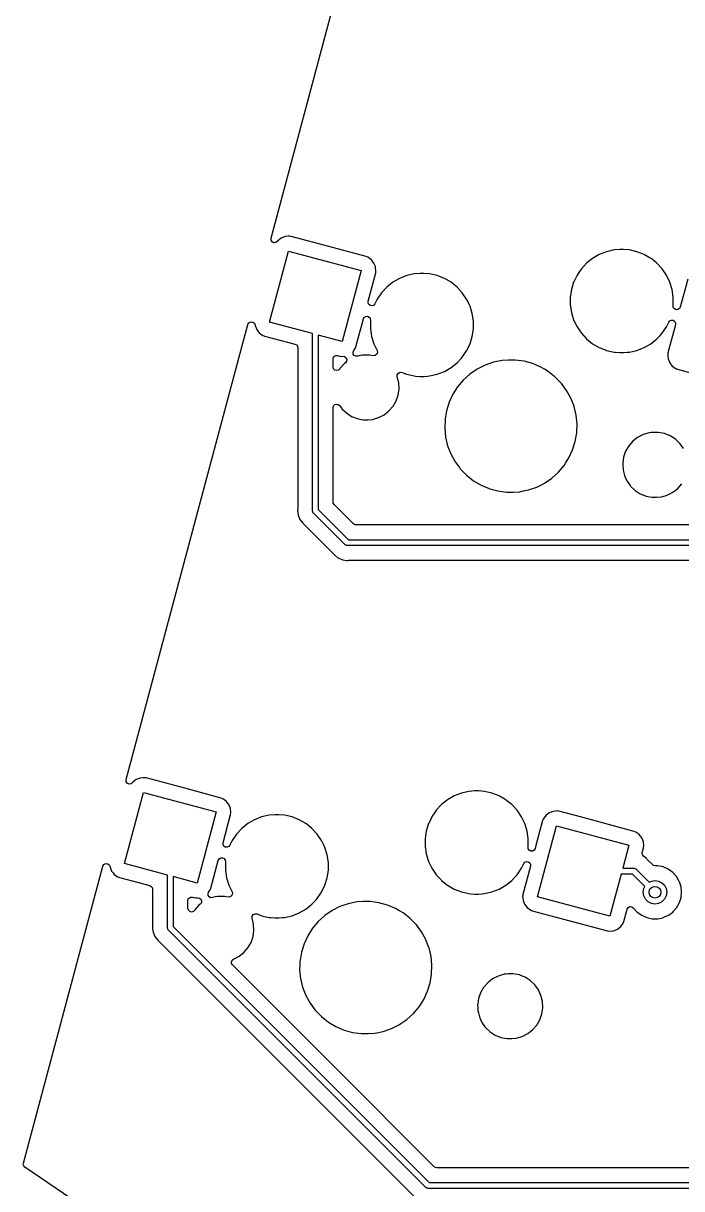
# Model space of a CAD drawing. Extents: x 41 to 271, y -133 to -23.
# Drawn here: x 40.55 to 62.93, y -86.73 to -47.12 of the extents above; entities that cross this region are included whole.
import ezdxf

# ---------------------------------------------------------------- set-up
doc = ezdxf.new("R2010")
doc.units = 0
doc.layers.add('BLACK', color=7, linetype='CONTINUOUS')

msp = doc.modelspace()

# ---------------------------------------------------------------- linework, layer by layer
at = {"layer": 'BLACK', "linetype": 'CONTINUOUS'}
for p, q in [((48.9707, -54.4235), (53.1149, -38.9487)), ((48.9718, -54.4917), (48.9707, -54.4235)), ((49.0088, -54.5489), (48.9718, -54.4917)), ((49.0705, -54.578), (49.0088, -54.5489)), ((49.1382, -54.57), (49.0705, -54.578)), ((49.1915, -54.5275), (49.1382, -54.57)), ((49.2025, -54.5121), (49.1915, -54.5275)), ((49.3156, -54.4231), (49.2025, -54.5121)), ((49.4492, -54.3696), (49.3156, -54.4231)), ((49.5567, -54.3594), (49.4492, -54.3696)), ((49.5925, -54.356), (49.5567, -54.3594)), ((49.6517, -54.3652), (49.5925, -54.356)), ((49.5925, -54.356), (49.5925, -54.356)), ((50.7595, -54.662), (49.6517, -54.3652)), ((49.6517, -54.3652), (49.6517, -54.3652)), ((49.6517, -54.3652), (49.6517, -54.3652)), ((48.9214, -57.2758), (49.5684, -54.861)), ((49.5684, -54.861), (52.0315, -55.521)), ((52.2073, -55.05), (50.7595, -54.662)), ((52.2632, -55.0716), (52.2073, -55.05)), ((60.1281, -54.9775), (59.9009, -55.1087)), ((60.3723, -54.8816), (60.1281, -54.9775)), ((60.6281, -54.8232), (60.3723, -54.8816)), ((60.8242, -54.8085), (60.6281, -54.8232)), ((60.9552, -54.8085), (60.8242, -54.8085)), ((60.8242, -54.8085), (60.8242, -54.8085)), ((61.1513, -54.8232), (60.9552, -54.8085)), ((60.9552, -54.8085), (60.9552, -54.8085)), ((61.4071, -54.8816), (61.1513, -54.8232)), ((61.6514, -54.9775), (61.4071, -54.8816)), ((61.668, -54.9871), (61.6514, -54.9775)), ((61.6514, -54.9775), (61.6514, -54.9775)), ((61.6514, -54.9775), (61.6514, -54.9775)), ((61.8786, -55.1087), (61.668, -54.9871)), ((52.38, -55.1547), (52.2632, -55.0716)), ((52.2632, -55.0716), (52.2632, -55.0716)), ((52.2632, -55.0716), (52.2632, -55.0716)), ((52.3805, -55.1551), (52.38, -55.1547)), ((52.4694, -55.2682), (52.3805, -55.1551)), ((52.5158, -55.3841), (52.4694, -55.2682)), ((52.5229, -55.4018), (52.5158, -55.3841)), ((52.5366, -55.5451), (52.5229, -55.4018)), ((59.6957, -55.2722), (59.5173, -55.4646)), ((59.9009, -55.1087), (59.6957, -55.2722)), ((61.9185, -55.1405), (61.8786, -55.1087)), ((62.0837, -55.2722), (61.9185, -55.1405)), ((62.2621, -55.4646), (62.0837, -55.2722)), ((62.0837, -55.2722), (62.0837, -55.2722)), ((62.0837, -55.2722), (62.0837, -55.2722)), ((52.0315, -55.521), (51.3845, -57.9358)), ((52.2698, -56.5657), (52.5274, -55.6043)), ((52.5274, -55.6043), (52.5366, -55.5451)), ((53.337, -55.7874), (53.1098, -55.9186)), ((53.5813, -55.6916), (53.337, -55.7874)), ((53.8371, -55.6332), (53.5813, -55.6916)), ((54.0332, -55.6185), (53.8371, -55.6332)), ((54.1642, -55.6185), (54.0332, -55.6185)), ((54.0332, -55.6185), (54.0332, -55.6185)), ((54.3603, -55.6332), (54.1642, -55.6185)), ((54.1642, -55.6185), (54.1642, -55.6185)), ((54.6161, -55.6916), (54.3603, -55.6332)), ((54.8603, -55.7874), (54.6161, -55.6916)), ((54.9065, -55.8141), (54.8603, -55.7874)), ((54.8603, -55.7874), (54.8603, -55.7874)), ((54.8603, -55.7874), (54.8603, -55.7874)), ((55.0875, -55.9186), (54.9065, -55.8141)), ((59.3695, -55.6813), (59.2711, -55.8856)), ((59.3703, -55.6801), (59.3695, -55.6813)), ((59.4526, -55.5595), (59.3703, -55.6801)), ((59.5173, -55.4646), (59.4526, -55.5595)), ((62.4099, -55.6813), (62.2621, -55.4646)), ((62.2621, -55.4646), (62.2621, -55.4646)), ((62.2621, -55.4646), (62.2621, -55.4646)), ((62.5238, -55.9177), (62.4099, -55.6813)), ((63.1328, -55.8164), (62.8793, -56.7627)), ((52.9047, -56.0822), (52.7263, -56.2745)), ((53.1098, -55.9186), (52.9047, -56.0822)), ((55.2927, -56.0822), (55.0875, -55.9186)), ((55.0875, -55.9186), (55.0875, -55.9186)), ((55.4711, -56.2745), (55.2927, -56.0822)), ((55.2927, -56.0822), (55.2927, -56.0822)), ((55.2927, -56.0822), (55.2927, -56.0822)), ((59.1783, -56.1684), (59.1392, -56.4279)), ((59.2557, -55.9177), (59.1783, -56.1684)), ((59.2711, -55.8856), (59.2557, -55.9177)), ((62.6011, -56.1684), (62.5238, -55.9177)), ((62.6402, -56.4279), (62.6011, -56.1684)), ((52.2688, -56.6261), (52.2698, -56.5657)), ((52.2966, -56.6798), (52.2688, -56.6261)), ((52.5785, -56.4913), (52.5013, -56.6516)), ((52.7263, -56.2745), (52.5785, -56.4913)), ((55.6189, -56.4913), (55.4711, -56.2745)), ((55.4711, -56.2745), (55.4711, -56.2745)), ((55.4711, -56.2745), (55.4711, -56.2745)), ((55.7147, -56.6902), (55.6189, -56.4913)), ((59.1392, -56.4279), (59.1392, -56.6902)), ((62.6402, -56.6902), (62.6402, -56.4279)), ((52.3464, -56.714), (52.2966, -56.6798)), ((52.4065, -56.7206), (52.3464, -56.714)), ((52.4626, -56.698), (52.4065, -56.7206)), ((52.5013, -56.6516), (52.4626, -56.698)), ((55.7327, -56.7277), (55.7147, -56.6902)), ((55.8101, -56.9784), (55.7327, -56.7277)), ((55.8492, -57.2378), (55.8101, -56.9784)), ((59.1392, -56.6902), (59.1783, -56.9497)), ((59.1783, -56.9497), (59.2557, -57.2004)), ((62.6369, -56.7121), (62.6402, -56.6902)), ((62.6433, -56.7737), (62.6369, -56.7121)), ((62.6786, -56.8246), (62.6433, -56.7737)), ((62.7342, -56.852), (62.6786, -56.8246)), ((62.7961, -56.8491), (62.7342, -56.852)), ((62.8488, -56.8166), (62.7961, -56.8491)), ((62.8793, -56.7627), (62.8488, -56.8166)), ((44.0445, -72.8183), (48.1851, -57.3571)), ((48.1851, -57.3571), (48.2201, -57.2986)), ((48.2201, -57.2986), (48.2808, -57.2675)), ((48.2808, -57.2675), (48.3487, -57.2732)), ((48.3487, -57.2732), (48.4034, -57.3139)), ((48.4034, -57.3139), (48.4283, -57.3774)), ((48.4283, -57.3774), (48.43, -57.395)), ((48.43, -57.395), (48.4835, -57.5287)), ((50.3765, -57.6657), (48.9214, -57.2758)), ((51.8556, -58.1116), (52.1091, -57.1654)), ((52.1091, -57.1654), (52.1396, -57.1114)), ((52.1396, -57.1114), (52.1923, -57.079)), ((52.1923, -57.079), (52.2542, -57.0761)), ((52.2542, -57.0761), (52.3097, -57.1035)), ((52.3097, -57.1035), (52.3451, -57.1543)), ((52.3451, -57.1543), (52.3515, -57.216)), ((52.3515, -57.216), (52.3482, -57.2378)), ((52.3482, -57.2378), (52.3482, -57.2378)), ((52.3482, -57.2378), (52.3482, -57.5002)), ((55.8492, -57.5002), (55.8492, -57.2378)), ((59.2557, -57.2004), (59.3695, -57.4368)), ((62.4099, -57.4368), (62.4871, -57.2765)), ((62.7186, -57.3624), (62.461, -58.3237)), ((62.4871, -57.2765), (62.5258, -57.2301)), ((62.5258, -57.2301), (62.5819, -57.2075)), ((62.5819, -57.2075), (62.642, -57.214)), ((62.642, -57.214), (62.6918, -57.2482)), ((62.6918, -57.2482), (62.7196, -57.3019)), ((62.7196, -57.3019), (62.7186, -57.3624)), ((48.4835, -57.5287), (48.5323, -57.5907)), ((48.5323, -57.5907), (48.5724, -57.6418)), ((48.5724, -57.6418), (48.6897, -57.7253)), ((48.6897, -57.7253), (48.6897, -57.7253)), ((48.6897, -57.7253), (48.6897, -57.7253)), ((48.6897, -57.7253), (48.7328, -57.742)), ((48.7328, -57.742), (48.7456, -57.7469)), ((48.7456, -57.7469), (49.533, -57.9579)), ((50.3765, -63.6845), (50.3765, -57.6657)), ((51.3845, -57.9358), (50.5765, -57.7193)), ((50.5765, -57.7193), (50.5765, -63.643)), ((52.3482, -57.5002), (52.3873, -57.7596)), ((52.3873, -57.7596), (52.4646, -58.0103)), ((55.7327, -58.0103), (55.8101, -57.7596)), ((55.8101, -57.7596), (55.8492, -57.5002)), ((59.3695, -57.4368), (59.4845, -57.6054)), ((59.4845, -57.6054), (59.5173, -57.6535)), ((59.5173, -57.6535), (59.6828, -57.8319)), ((62.0837, -57.8459), (62.1956, -57.7253)), ((62.1956, -57.7253), (62.2621, -57.6535)), ((62.2621, -57.6535), (62.4099, -57.4368)), ((62.2621, -57.6535), (62.2621, -57.6535)), ((62.2621, -57.6535), (62.2621, -57.6535)), ((49.533, -57.9579), (49.7841, -58.0251)), ((49.7841, -58.0251), (49.8317, -58.0499)), ((49.8317, -58.0499), (49.8643, -58.0925)), ((49.8643, -58.0925), (49.876, -58.1449)), ((49.876, -58.1449), (49.876, -63.637)), ((51.7806, -58.2425), (51.8339, -58.1675)), ((51.8339, -58.1675), (51.8556, -58.1116)), ((52.4646, -58.0103), (52.5752, -58.24)), ((55.6189, -58.2467), (55.7327, -58.0103)), ((59.6828, -57.8319), (59.6957, -57.8459)), ((59.6957, -57.8459), (59.9009, -58.0094)), ((59.9009, -58.0094), (60.1281, -58.1406)), ((60.1281, -58.1406), (60.2731, -58.1975)), ((60.2731, -58.1975), (60.3347, -58.2217)), ((61.4071, -58.2365), (61.6514, -58.1406)), ((61.6514, -58.1406), (61.8786, -58.0094)), ((61.8786, -58.0094), (62.0837, -57.8459)), ((51.077, -58.5332), (51.0898, -58.4783)), ((51.077, -58.7985), (51.077, -58.5332)), ((51.0898, -58.4783), (51.1255, -58.4348)), ((51.1255, -58.4348), (51.1768, -58.4116)), ((51.1768, -58.4116), (51.2331, -58.4134)), ((51.2331, -58.4134), (51.2779, -58.4254)), ((51.2779, -58.4254), (51.3012, -58.4317)), ((51.3012, -58.4317), (51.3604, -58.4409)), ((51.3604, -58.4409), (51.4081, -58.4364)), ((51.3604, -58.4409), (51.3604, -58.4409)), ((51.3604, -58.4409), (51.3604, -58.4409)), ((51.4081, -58.4364), (51.4703, -58.4465)), ((51.4703, -58.4465), (51.5195, -58.486)), ((51.5345, -58.607), (51.4965, -58.6573)), ((51.5195, -58.486), (51.5429, -58.5445)), ((51.5429, -58.5445), (51.5345, -58.607)), ((51.7585, -58.2991), (51.7806, -58.2425)), ((51.766, -58.3594), (51.7585, -58.2991)), ((51.8013, -58.4089), (51.766, -58.3594)), ((51.8558, -58.4357), (51.8013, -58.4089)), ((51.9165, -58.4334), (51.8558, -58.4357)), ((52.0052, -58.4073), (51.9165, -58.4334)), ((52.0836, -58.3998), (52.0052, -58.4073)), ((52.1621, -58.3924), (52.0836, -58.3998)), ((52.3197, -58.3924), (52.1621, -58.3924)), ((52.44, -58.4155), (52.3197, -58.3924)), ((52.3197, -58.3924), (52.3197, -58.3924)), ((52.5074, -58.4097), (52.44, -58.4155)), ((52.5617, -58.3694), (52.5074, -58.4097)), ((52.5868, -58.3066), (52.5617, -58.3694)), ((52.5752, -58.24), (52.5868, -58.3066)), ((55.2927, -58.6558), (55.4382, -58.499)), ((55.4382, -58.499), (55.4711, -58.4635)), ((55.4711, -58.4635), (55.6189, -58.2467)), ((55.4711, -58.4635), (55.4711, -58.4635)), ((55.4711, -58.4635), (55.4711, -58.4635)), ((56.8216, -58.5792), (56.5272, -58.6391)), ((57.0464, -58.5642), (56.8216, -58.5792)), ((57.2717, -58.5642), (57.0464, -58.5642)), ((57.0464, -58.5642), (57.0464, -58.5642)), ((57.5695, -58.6042), (57.2717, -58.5642)), ((57.8593, -58.6836), (57.5695, -58.6042)), ((57.5695, -58.6042), (57.5695, -58.6042)), ((57.5695, -58.6042), (57.5695, -58.6042)), ((60.3347, -58.2217), (60.3723, -58.2365)), ((60.3723, -58.2365), (60.6281, -58.2948)), ((60.6281, -58.2948), (60.6674, -58.2978)), ((60.6674, -58.2978), (60.8242, -58.3095)), ((60.8242, -58.3095), (60.8242, -58.3095)), ((60.8242, -58.3095), (60.9552, -58.3095)), ((60.9552, -58.3095), (61.0778, -58.3004)), ((60.9552, -58.3095), (60.9552, -58.3095)), ((61.0778, -58.3004), (61.1513, -58.2948)), ((61.1513, -58.2948), (61.4071, -58.2365)), ((62.4532, -58.3737), (62.4518, -58.383)), ((62.4518, -58.383), (62.4569, -58.4364)), ((62.461, -58.3237), (62.4532, -58.3737)), ((62.4569, -58.4364), (62.4655, -58.5262)), ((62.4655, -58.5262), (62.519, -58.6599)), ((51.0936, -58.8605), (51.077, -58.7985)), ((51.139, -58.9059), (51.0936, -58.8605)), ((51.201, -58.9225), (51.139, -58.9059)), ((51.263, -58.9059), (51.201, -58.9225)), ((51.3083, -58.8605), (51.263, -58.9059)), ((51.3084, -58.8605), (51.3083, -58.8605)), ((51.3133, -58.852), (51.3084, -58.8605)), ((51.451, -58.693), (51.3133, -58.852)), ((51.4698, -58.6783), (51.451, -58.693)), ((51.4965, -58.6573), (51.4698, -58.6783)), ((53.262, -59.0631), (53.2986, -59.0073)), ((53.2986, -59.0073), (53.359, -58.9785)), ((53.359, -58.9785), (53.4254, -58.9853)), ((53.4254, -58.9853), (53.4815, -59.0073)), ((53.4815, -59.0073), (53.5731, -59.0432)), ((54.6161, -59.0464), (54.8603, -58.9506)), ((54.8603, -58.9506), (55.0875, -58.8194)), ((55.0875, -58.8194), (55.2927, -58.6558)), ((55.9751, -58.8731), (55.7274, -59.0432)), ((56.2433, -58.7376), (55.9751, -58.8731)), ((56.5272, -58.6391), (56.2433, -58.7376)), ((57.914, -58.7068), (57.8593, -58.6836)), ((58.136, -58.8009), (57.914, -58.7068)), ((58.2652, -58.8775), (58.136, -58.8009)), ((58.3945, -58.954), (58.2652, -58.8775)), ((58.6197, -59.1319), (58.3945, -58.954)), ((62.519, -58.6599), (62.6057, -58.7702)), ((62.6057, -58.7702), (62.6079, -58.773)), ((62.6079, -58.773), (62.7252, -58.8565)), ((62.7252, -58.8565), (62.7252, -58.8565)), ((62.7252, -58.8565), (62.7252, -58.8565)), ((62.7252, -58.8565), (62.7683, -58.8731)), ((62.7683, -58.8731), (62.7811, -58.8781)), ((62.7811, -58.8781), (65.3367, -59.5629)), ((53.2596, -59.1299), (53.262, -59.0631)), ((53.2601, -59.1319), (53.2596, -59.1299)), ((53.3097, -59.3363), (53.2601, -59.1319)), ((53.2601, -59.1319), (53.2601, -59.1319)), ((53.3197, -59.5464), (53.3097, -59.3363)), ((53.5731, -59.0432), (53.5813, -59.0464)), ((53.5813, -59.0464), (53.8371, -59.1048)), ((53.8371, -59.1048), (53.8835, -59.1083)), ((53.8835, -59.1083), (54.0332, -59.1195)), ((54.0332, -59.1195), (54.0332, -59.1195)), ((54.0332, -59.1195), (54.1642, -59.1195)), ((54.1642, -59.1195), (54.2868, -59.1103)), ((54.1642, -59.1195), (54.1642, -59.1195)), ((54.2868, -59.1103), (54.3603, -59.1048)), ((54.3603, -59.1048), (54.6161, -59.0464)), ((55.5045, -59.2448), (55.3105, -59.4742)), ((55.7274, -59.0432), (55.5045, -59.2448)), ((58.6303, -59.1403), (58.6197, -59.1319)), ((58.8392, -59.3563), (58.6303, -59.1403)), ((59.0175, -59.5982), (58.8392, -59.3563)), ((53.221, -59.9534), (53.2898, -59.7546)), ((53.2898, -59.7546), (53.3197, -59.5464)), ((55.1488, -59.7275), (55.0223, -60.0001)), ((55.3105, -59.4742), (55.1488, -59.7275)), ((59.1586, -59.8556), (59.0175, -59.5982)), ((51.077, -60.1829), (51.0924, -60.123)), ((51.077, -60.8837), (51.077, -60.1829)), ((51.0924, -60.123), (51.1349, -60.078)), ((51.1349, -60.078), (51.1939, -60.0591)), ((51.1939, -60.0591), (51.2546, -60.0711)), ((51.2546, -60.0711), (51.302, -60.111)), ((51.302, -60.111), (51.3602, -60.1927)), ((51.3602, -60.1927), (51.3784, -60.2183)), ((52.9781, -60.2945), (53.1158, -60.1355)), ((53.1158, -60.1355), (53.221, -59.9534)), ((55.0223, -60.0001), (54.9333, -60.2871)), ((59.1619, -59.8617), (59.1586, -59.8556)), ((59.2674, -60.1355), (59.1619, -59.8617)), ((59.2699, -60.1421), (59.2674, -60.1355)), ((59.3396, -60.4344), (59.2699, -60.1421)), ((51.3784, -60.2183), (51.5306, -60.3634)), ((51.5306, -60.3634), (51.5306, -60.3634)), ((51.5306, -60.3634), (51.5306, -60.3634)), ((51.5306, -60.3634), (51.7076, -60.4772)), ((51.7076, -60.4772), (51.7076, -60.4772)), ((51.7076, -60.4772), (51.9028, -60.5553)), ((51.9028, -60.5553), (52.0316, -60.5802)), ((52.0316, -60.5802), (52.1094, -60.5951)), ((52.1094, -60.5951), (52.1094, -60.5951)), ((52.1094, -60.5951), (52.267, -60.5951)), ((52.267, -60.5951), (52.4239, -60.5802)), ((52.267, -60.5951), (52.267, -60.5951)), ((52.4239, -60.5802), (52.6258, -60.5209)), ((52.6258, -60.5209), (52.8127, -60.4245)), ((52.8127, -60.4245), (52.9781, -60.2945)), ((54.8833, -60.5834), (54.874, -60.8623)), ((54.887, -60.5619), (54.8833, -60.5834)), ((54.9333, -60.2871), (54.887, -60.5619)), ((59.3696, -60.7334), (59.3396, -60.4344)), ((51.077, -63.3844), (51.077, -60.8837)), ((54.874, -60.8623), (54.8733, -60.8837)), ((54.8733, -60.8837), (54.9034, -61.1827)), ((59.3596, -61.0337), (59.3696, -60.7334)), ((54.9034, -61.1827), (54.973, -61.475)), ((59.2206, -61.617), (59.3096, -61.33)), ((59.3096, -61.33), (59.3596, -61.0337)), ((61.2649, -61.3226), (61.1271, -61.4816)), ((61.4302, -61.1926), (61.2649, -61.3226)), ((61.6172, -61.0962), (61.4302, -61.1926)), ((61.819, -61.0369), (61.6172, -61.0962)), ((61.8887, -61.0303), (61.819, -61.0369)), ((61.9759, -61.022), (61.8887, -61.0303)), ((62.1335, -61.022), (61.9759, -61.022)), ((62.3401, -61.0618), (62.1335, -61.022)), ((62.1335, -61.022), (62.1335, -61.022)), ((62.3476, -61.0648), (62.3401, -61.0618)), ((62.3401, -61.0618), (62.3401, -61.0618)), ((62.3401, -61.0618), (62.3401, -61.0618)), ((62.5354, -61.1399), (62.3476, -61.0648)), ((62.7123, -61.2537), (62.5354, -61.1399)), ((62.8645, -61.3988), (62.7123, -61.2537)), ((62.7123, -61.2537), (62.7123, -61.2537)), ((62.7123, -61.2537), (62.7123, -61.2537)), ((54.973, -61.475), (55.081, -61.7554)), ((55.081, -61.7554), (55.2254, -62.0189)), ((59.0941, -61.8896), (59.2206, -61.617)), ((61.0219, -61.6637), (60.9531, -61.8625)), ((61.1271, -61.4816), (61.0219, -61.6637)), ((62.9052, -61.4559), (62.8645, -61.3988)), ((62.9865, -61.5701), (62.9052, -61.4559)), ((55.2254, -62.0189), (55.3727, -62.2189)), ((58.7384, -62.3723), (58.9324, -62.1429)), ((58.9324, -62.1429), (58.9785, -62.0707)), ((58.9785, -62.0707), (59.0941, -61.8896)), ((60.9531, -61.8625), (60.9232, -62.0707)), ((60.9232, -62.0707), (60.9266, -62.1429)), ((60.9232, -62.0707), (60.9232, -62.0707)), ((60.9266, -62.1429), (60.9332, -62.2808)), ((55.3727, -62.2189), (55.4037, -62.2608)), ((55.4037, -62.2608), (55.6126, -62.4768)), ((55.6126, -62.4768), (55.8484, -62.6631)), ((58.294, -62.7259), (58.5155, -62.5739)), ((58.5155, -62.5739), (58.7384, -62.3723)), ((60.9332, -62.2808), (60.9493, -62.347)), ((60.9493, -62.347), (60.9828, -62.4852)), ((60.9828, -62.4852), (61.0233, -62.5739)), ((61.0233, -62.5739), (61.0702, -62.6766)), ((55.8484, -62.6631), (56.1069, -62.8162)), ((56.1069, -62.8162), (56.3836, -62.9335)), ((56.3836, -62.9335), (56.3836, -62.9335)), ((56.3836, -62.9335), (56.3836, -62.9335)), ((56.3836, -62.9335), (56.4119, -62.9413)), ((56.4119, -62.9413), (56.6734, -63.0129)), ((57.7157, -62.978), (57.9996, -62.8795)), ((57.9996, -62.8795), (58.1573, -62.7998)), ((58.1573, -62.7998), (58.2678, -62.744)), ((58.2678, -62.744), (58.294, -62.7259)), ((61.0702, -62.6766), (61.176, -62.8252)), ((61.176, -62.8252), (61.1922, -62.8479)), ((61.1922, -62.8479), (61.3444, -62.993)), ((62.6265, -63.0541), (62.7919, -62.9241)), ((62.7919, -62.9241), (62.9296, -62.7651)), ((56.6734, -63.0129), (56.9712, -63.053)), ((56.9712, -63.053), (57.1965, -63.053)), ((57.1965, -63.053), (57.4213, -63.0379)), ((57.1965, -63.053), (57.1965, -63.053)), ((57.4213, -63.0379), (57.5381, -63.0142)), ((57.5381, -63.0142), (57.7157, -62.978)), ((61.3444, -62.993), (61.3444, -62.993)), ((61.3444, -62.993), (61.3444, -62.9931)), ((61.3444, -62.9931), (61.5214, -63.1068)), ((61.5214, -63.1068), (61.5214, -63.1068)), ((61.5214, -63.1068), (61.7167, -63.1849)), ((61.7167, -63.1849), (61.8454, -63.2098)), ((61.8454, -63.2098), (61.9232, -63.2248)), ((61.9232, -63.2248), (61.9232, -63.2248)), ((61.9232, -63.2248), (62.0808, -63.2248)), ((62.0808, -63.2248), (62.2378, -63.2098)), ((62.0808, -63.2248), (62.0808, -63.2248)), ((62.2378, -63.2098), (62.4396, -63.1505)), ((62.4396, -63.1505), (62.4466, -63.1469)), ((62.4466, -63.1469), (62.4995, -63.1196)), ((62.4995, -63.1196), (62.6265, -63.0541)), ((49.8749, -63.6532), (49.8708, -63.6845)), ((49.8708, -63.6845), (49.876, -63.7238)), ((49.876, -63.637), (49.8749, -63.6532)), ((49.876, -63.7238), (49.876, -63.7238)), ((49.876, -63.7238), (49.8914, -63.8412)), ((50.379, -63.6921), (50.3765, -63.6845)), ((50.3777, -63.7001), (50.379, -63.6921)), ((50.3883, -63.721), (50.3777, -63.7001)), ((50.3956, -63.7432), (50.3883, -63.721)), ((50.4021, -63.748), (50.3956, -63.7432)), ((50.4058, -63.7552), (50.4021, -63.748)), ((51.4913, -64.8407), (50.4058, -63.7552)), ((50.5765, -63.643), (51.6034, -64.67)), ((51.0864, -63.4318), (51.077, -63.3844)), ((51.1133, -63.472), (51.0864, -63.4318)), ((51.7744, -64.1332), (51.1133, -63.472)), ((49.8914, -63.8412), (49.9519, -63.9873)), ((49.9519, -63.9873), (50.0482, -64.1127)), ((50.0482, -64.1127), (50.0732, -64.132)), ((50.0732, -64.132), (50.0854, -64.1427)), ((50.0854, -64.1427), (51.1038, -65.161)), ((51.8146, -64.1601), (51.7744, -64.1332)), ((51.8621, -64.1695), (51.8146, -64.1601)), ((65.9939, -64.1695), (51.8621, -64.1695)), ((51.4985, -64.8444), (51.4913, -64.8407)), ((51.5032, -64.8509), (51.4985, -64.8444)), ((51.5255, -64.8581), (51.5032, -64.8509)), ((51.5464, -64.8688), (51.5255, -64.8581)), ((51.5543, -64.8675), (51.5464, -64.8688)), ((51.562, -64.87), (51.5543, -64.8675)), ((66.294, -64.87), (51.562, -64.87)), ((51.6034, -64.67), (66.2526, -64.67)), ((51.1038, -65.161), (51.1145, -65.1732)), ((51.1145, -65.1732), (51.1337, -65.1983)), ((51.1337, -65.1983), (51.2404, -65.2801)), ((51.2404, -65.2801), (51.2592, -65.2945)), ((51.2592, -65.2945), (51.2592, -65.2945)), ((51.2592, -65.2945), (51.2592, -65.2945)), ((51.2592, -65.2945), (51.2923, -65.3082)), ((51.2923, -65.3082), (51.4052, -65.355)), ((51.4052, -65.355), (51.5307, -65.3716)), ((51.5307, -65.3716), (51.562, -65.3757)), ((51.562, -65.3757), (51.5933, -65.3716)), ((51.562, -65.3757), (51.562, -65.3757)), ((51.562, -65.3757), (51.562, -65.3757)), ((51.5933, -65.3716), (51.6095, -65.3705)), ((51.6095, -65.3705), (66.2465, -65.3705)), ((44.0457, -72.8865), (44.0445, -72.8183)), ((44.3851, -72.824), (44.272, -72.913)), ((44.5187, -72.7705), (44.3851, -72.824)), ((44.6262, -72.7603), (44.5187, -72.7705)), ((44.662, -72.7568), (44.6262, -72.7603)), ((44.7212, -72.7661), (44.662, -72.7568)), ((44.662, -72.7568), (44.662, -72.7568)), ((45.9113, -73.085), (44.7212, -72.7661)), ((44.7212, -72.7661), (44.7212, -72.7661)), ((44.7212, -72.7661), (44.7212, -72.7661)), ((43.9909, -75.6767), (44.6379, -73.2619)), ((44.0827, -72.9437), (44.0457, -72.8865)), ((44.1443, -72.9728), (44.0827, -72.9437)), ((44.212, -72.9648), (44.1443, -72.9728)), ((44.2653, -72.9223), (44.212, -72.9648)), ((44.272, -72.913), (44.2653, -72.9223)), ((44.6379, -73.2619), (47.101, -73.9219)), ((47.2768, -73.4508), (45.9113, -73.085)), ((55.6976, -73.2241), (55.4418, -73.2825)), ((55.8937, -73.2094), (55.6976, -73.2241)), ((56.0247, -73.2094), (55.8937, -73.2094)), ((55.8937, -73.2094), (55.8937, -73.2094)), ((56.2208, -73.2241), (56.0247, -73.2094)), ((56.0247, -73.2094), (56.0247, -73.2094)), ((56.4766, -73.2825), (56.2208, -73.2241)), ((47.3327, -73.4725), (47.2768, -73.4508)), ((47.4495, -73.5556), (47.3327, -73.4725)), ((47.3327, -73.4725), (47.3327, -73.4725)), ((47.3327, -73.4725), (47.3327, -73.4725)), ((47.45, -73.5559), (47.4495, -73.5556)), ((47.5389, -73.6691), (47.45, -73.5559)), ((54.9704, -73.5095), (54.7652, -73.6731)), ((55.1976, -73.3784), (54.9704, -73.5095)), ((55.4418, -73.2825), (55.1976, -73.3784)), ((56.7209, -73.3784), (56.4766, -73.2825)), ((56.7375, -73.388), (56.7209, -73.3784)), ((56.7209, -73.3784), (56.7209, -73.3784)), ((56.7209, -73.3784), (56.7209, -73.3784)), ((56.9481, -73.5095), (56.7375, -73.388)), ((56.9852, -73.5392), (56.9481, -73.5095)), ((57.1532, -73.6731), (56.9852, -73.5392)), ((47.101, -73.9219), (46.454, -76.3367)), ((47.3393, -74.9666), (47.5969, -74.0052)), ((47.579, -73.7691), (47.5389, -73.6691)), ((47.5924, -73.8027), (47.579, -73.7691)), ((47.6061, -73.946), (47.5924, -73.8027)), ((47.5969, -74.0052), (47.6061, -73.946)), ((48.9066, -74.0341), (48.6508, -74.0925)), ((49.1027, -74.0194), (48.9066, -74.0341)), ((49.2337, -74.0194), (49.1027, -74.0194)), ((49.1027, -74.0194), (49.1027, -74.0194)), ((49.4298, -74.0341), (49.2337, -74.0194)), ((49.2337, -74.0194), (49.2337, -74.0194)), ((49.6856, -74.0925), (49.4298, -74.0341)), ((54.5113, -73.9762), (54.4398, -74.081)), ((54.5868, -73.8654), (54.5113, -73.9762)), ((54.7652, -73.6731), (54.5868, -73.8654)), ((57.3316, -73.8654), (57.1532, -73.6731)), ((57.1532, -73.6731), (57.1532, -73.6731)), ((57.1532, -73.6731), (57.1532, -73.6731)), ((57.3316, -73.8655), (57.3316, -73.8654)), ((57.4794, -74.0822), (57.3316, -73.8655)), ((57.3316, -73.8655), (57.3316, -73.8655)), ((58.3074, -74.0442), (58.224, -74.1614)), ((58.4206, -73.9552), (58.3074, -74.0442)), ((58.5542, -73.9017), (58.4206, -73.9552)), ((58.6616, -73.8915), (58.5542, -73.9017)), ((58.6975, -73.888), (58.6616, -73.8915)), ((58.7567, -73.8973), (58.6975, -73.888)), ((58.6975, -73.888), (58.6975, -73.888)), ((59.4852, -74.0925), (58.7567, -73.8973)), ((58.7567, -73.8973), (58.7567, -73.8973)), ((58.7567, -73.8973), (58.7567, -73.8973)), ((48.1793, -74.3195), (47.9742, -74.4831)), ((48.4065, -74.1883), (48.1793, -74.3195)), ((48.6508, -74.0925), (48.4065, -74.1883)), ((49.9298, -74.1883), (49.6856, -74.0925)), ((50.157, -74.3195), (49.9298, -74.1883)), ((50.1858, -74.3425), (50.157, -74.3195)), ((50.3622, -74.4831), (50.1858, -74.3425)), ((54.3251, -74.3186), (54.2478, -74.5693)), ((54.3406, -74.2865), (54.3251, -74.3186)), ((54.439, -74.0822), (54.3406, -74.2865)), ((54.4398, -74.081), (54.439, -74.0822)), ((57.5933, -74.3186), (57.4794, -74.0822)), ((57.6706, -74.5693), (57.5933, -74.3186)), ((58.2023, -74.2173), (57.9747, -75.067)), ((58.0264, -76.8079), (58.6734, -74.3931)), ((58.2136, -74.1883), (58.2023, -74.2173)), ((58.224, -74.1614), (58.2136, -74.1883)), ((58.6734, -74.3931), (61.1365, -75.0531)), ((61.3123, -74.582), (59.4852, -74.0925)), ((47.7958, -74.6754), (47.648, -74.8922)), ((47.9742, -74.4831), (47.7958, -74.6754)), ((50.5406, -74.6754), (50.3622, -74.4831)), ((50.3622, -74.4831), (50.3622, -74.4831)), ((50.3622, -74.4831), (50.3622, -74.4831)), ((50.6884, -74.8922), (50.5406, -74.6754)), ((50.5406, -74.6754), (50.5406, -74.6754)), ((50.5406, -74.6754), (50.5406, -74.6754)), ((54.2478, -74.5693), (54.2087, -74.8288)), ((54.2087, -74.8288), (54.2087, -75.0911)), ((57.7097, -74.8288), (57.6706, -74.5693)), ((57.7097, -75.0911), (57.7097, -74.8288)), ((61.3682, -74.6037), (61.3123, -74.582)), ((61.4749, -74.6796), (61.3682, -74.6037)), ((61.3682, -74.6037), (61.3682, -74.6037)), ((61.3682, -74.6037), (61.3682, -74.6037)), ((61.4855, -74.6871), (61.4749, -74.6796)), ((61.5744, -74.8003), (61.4855, -74.6871)), ((61.6171, -74.9069), (61.5744, -74.8003)), ((47.3383, -75.027), (47.3393, -74.9666)), ((47.3661, -75.0807), (47.3383, -75.027)), ((47.4159, -75.1149), (47.3661, -75.0807)), ((47.476, -75.1215), (47.4159, -75.1149)), ((47.5321, -75.0989), (47.476, -75.1215)), ((47.5708, -75.0524), (47.5321, -75.0989)), ((47.648, -74.8922), (47.5708, -75.0524)), ((50.7842, -75.0911), (50.6884, -74.8922)), ((50.8022, -75.1286), (50.7842, -75.0911)), ((50.8796, -75.3793), (50.8022, -75.1286)), ((54.2087, -75.0911), (54.2478, -75.3505)), ((57.7064, -75.113), (57.7097, -75.0911)), ((57.7128, -75.1746), (57.7064, -75.113)), ((57.7481, -75.2254), (57.7128, -75.1746)), ((57.8037, -75.2528), (57.7481, -75.2254)), ((57.8656, -75.2499), (57.8037, -75.2528)), ((57.9183, -75.2175), (57.8656, -75.2499)), ((57.9488, -75.1636), (57.9183, -75.2175)), ((57.9747, -75.067), (57.9488, -75.1636)), ((61.1365, -75.0531), (60.9282, -75.8305)), ((61.5889, -75.2984), (61.6323, -75.1364)), ((61.6279, -74.9339), (61.6171, -74.9069)), ((61.6416, -75.0772), (61.6279, -74.9339)), ((61.6323, -75.1364), (61.6416, -75.0772)), ((46.925, -76.5125), (47.1786, -75.5663)), ((47.1786, -75.5663), (47.2091, -75.5123)), ((47.2091, -75.5123), (47.2618, -75.4799)), ((47.2618, -75.4799), (47.3237, -75.477)), ((47.3237, -75.477), (47.3792, -75.5044)), ((47.3792, -75.5044), (47.4146, -75.5552)), ((47.4146, -75.5552), (47.421, -75.6168)), ((47.421, -75.6168), (47.4177, -75.6387)), ((47.4177, -75.6387), (47.4177, -75.6387)), ((47.4177, -75.6387), (47.4177, -75.9011)), ((50.9187, -75.6387), (50.8796, -75.3793)), ((50.9187, -75.9011), (50.9187, -75.6387)), ((54.2478, -75.3505), (54.3251, -75.6013)), ((54.3251, -75.6013), (54.439, -75.8376)), ((57.5566, -75.6774), (57.5953, -75.631)), ((57.5953, -75.631), (57.6514, -75.6083)), ((57.6514, -75.6083), (57.7115, -75.6149)), ((57.7115, -75.6149), (57.7613, -75.6491)), ((61.5858, -75.3467), (61.5889, -75.2984)), ((61.6013, -75.3925), (61.5858, -75.3467)), ((61.6332, -75.4289), (61.6013, -75.3925)), ((61.7288, -75.5022), (61.6332, -75.4289)), ((61.748, -75.5273), (61.7288, -75.5022)), ((61.7587, -75.5395), (61.748, -75.5273)), ((61.9324, -75.7132), (61.7587, -75.5395)), ((40.5533, -85.8548), (43.2553, -75.7654)), ((43.2553, -75.7654), (43.2903, -75.7069)), ((43.2903, -75.7069), (43.351, -75.6758)), ((43.351, -75.6758), (43.419, -75.6815)), ((43.419, -75.6815), (43.4736, -75.7222)), ((43.4736, -75.7222), (43.4985, -75.7857)), ((43.4985, -75.7857), (43.4995, -75.7959)), ((43.4995, -75.7959), (43.553, -75.9295)), ((43.553, -75.9295), (43.6018, -75.9916)), ((43.6018, -75.9916), (43.6419, -76.0427)), ((45.446, -76.0666), (43.9909, -75.6767)), ((47.4177, -75.9011), (47.4568, -76.1605)), ((50.8796, -76.1605), (50.9187, -75.9011)), ((54.439, -75.8376), (54.554, -76.0063)), ((54.554, -76.0063), (54.5868, -76.0544)), ((57.3316, -76.0544), (57.4794, -75.8376)), ((57.4794, -75.8376), (57.5566, -75.6774)), ((57.7881, -75.7633), (57.5305, -76.7246)), ((57.7613, -75.6491), (57.7891, -75.7028)), ((57.7891, -75.7028), (57.7881, -75.7633)), ((60.8746, -76.0305), (60.4895, -77.4679)), ((61.2591, -76.0305), (60.8746, -76.0305)), ((60.9282, -75.8305), (61.3005, -75.8305)), ((61.6785, -76.4499), (61.2591, -76.0305)), ((61.3005, -75.8305), (61.3082, -75.833)), ((61.3082, -75.833), (61.3162, -75.8317)), ((61.3162, -75.8317), (61.337, -75.8424)), ((61.337, -75.8424), (61.3593, -75.8496)), ((61.3593, -75.8496), (61.364, -75.8561)), ((61.364, -75.8561), (61.3712, -75.8598)), ((61.3712, -75.8598), (61.8199, -76.3085)), ((61.9726, -75.7401), (61.9324, -75.7132)), ((62.0201, -75.7495), (61.9726, -75.7401)), ((62.1146, -75.7495), (62.0201, -75.7495)), ((62.2998, -75.7889), (62.1146, -75.7495)), ((62.1146, -75.7495), (62.1146, -75.7495)), ((62.4727, -75.8658), (62.2998, -75.7889)), ((62.6259, -75.9771), (62.4727, -75.8658)), ((62.7525, -76.1178), (62.6259, -75.9771)), ((43.6419, -76.0427), (43.7592, -76.1262)), ((43.7592, -76.1262), (43.7592, -76.1262)), ((43.7592, -76.1262), (43.7592, -76.1262)), ((43.7592, -76.1262), (43.8023, -76.1428)), ((43.8023, -76.1428), (43.8151, -76.1478)), ((43.8151, -76.1478), (44.4693, -76.3231)), ((44.4693, -76.3231), (44.8536, -76.426)), ((44.8536, -76.426), (44.9012, -76.4508)), ((45.446, -77.8549), (45.446, -76.0666)), ((46.454, -76.3367), (45.646, -76.1202)), ((45.646, -76.1202), (45.646, -77.8134)), ((47.4568, -76.1605), (47.5341, -76.4112)), ((47.5341, -76.4112), (47.6447, -76.6409)), ((50.6884, -76.6476), (50.8022, -76.4112)), ((50.8022, -76.4112), (50.8796, -76.1605)), ((54.5868, -76.0544), (54.7509, -76.2313)), ((54.7509, -76.2313), (54.7652, -76.2467)), ((54.7652, -76.2467), (54.9704, -76.4103)), ((54.9704, -76.4103), (55.1976, -76.5415)), ((56.7209, -76.5415), (56.9481, -76.4103)), ((56.9481, -76.4103), (57.1532, -76.2467)), ((57.1532, -76.2467), (57.2651, -76.1262)), ((57.2651, -76.1262), (57.3316, -76.0544)), ((57.3316, -76.0544), (57.3316, -76.0544)), ((57.3316, -76.0544), (57.3316, -76.0544)), ((61.8199, -76.3085), (61.8964, -76.2696)), ((61.8964, -76.2696), (62.02, -76.25)), ((62.02, -76.25), (62.1436, -76.2696)), ((62.1436, -76.2696), (62.2551, -76.3264)), ((62.2551, -76.3264), (62.3436, -76.4149)), ((62.3436, -76.4149), (62.4004, -76.5264)), ((62.8472, -76.2817), (62.7525, -76.1178)), ((62.8537, -76.3019), (62.8472, -76.2817)), ((62.9057, -76.4617), (62.8537, -76.3019)), ((44.9012, -76.4508), (44.9338, -76.4934)), ((44.9338, -76.4934), (44.9455, -76.5458)), ((44.9455, -76.5458), (44.9455, -77.8074)), ((46.195, -76.8357), (46.2463, -76.8125)), ((46.2463, -76.8125), (46.3026, -76.8143)), ((46.3026, -76.8143), (46.3474, -76.8263)), ((46.3474, -76.8263), (46.3707, -76.8326)), ((46.3707, -76.8326), (46.4299, -76.8418)), ((46.828, -76.7), (46.8501, -76.6434)), ((46.8355, -76.7603), (46.828, -76.7)), ((46.8708, -76.8098), (46.8355, -76.7603)), ((46.8501, -76.6434), (46.9034, -76.5684)), ((46.9253, -76.8366), (46.8708, -76.8098)), ((46.9034, -76.5684), (46.925, -76.5125)), ((46.986, -76.8343), (46.9253, -76.8366)), ((47.0747, -76.8082), (46.986, -76.8343)), ((47.1531, -76.8007), (47.0747, -76.8082)), ((47.2316, -76.7932), (47.1531, -76.8007)), ((47.3892, -76.7932), (47.2316, -76.7932)), ((47.5095, -76.8164), (47.3892, -76.7932)), ((47.3892, -76.7932), (47.3892, -76.7932)), ((47.5769, -76.8106), (47.5095, -76.8164)), ((47.6312, -76.7703), (47.5769, -76.8106)), ((47.6563, -76.7075), (47.6312, -76.7703)), ((47.6447, -76.6409), (47.6563, -76.7075)), ((50.5406, -76.8644), (50.6884, -76.6476)), ((55.1976, -76.5415), (55.4418, -76.6374)), ((55.4418, -76.6374), (55.6976, -76.6957)), ((55.6976, -76.6957), (55.7536, -76.6999)), ((55.7536, -76.6999), (55.8937, -76.7104)), ((55.8937, -76.7104), (55.8937, -76.7104)), ((55.8937, -76.7104), (56.0247, -76.7104)), ((56.0247, -76.7104), (56.1473, -76.7012)), ((56.0247, -76.7104), (56.0247, -76.7104)), ((56.1473, -76.7012), (56.2208, -76.6957)), ((56.2208, -76.6957), (56.4766, -76.6374)), ((56.4766, -76.6374), (56.7209, -76.5415)), ((57.5227, -76.7746), (57.5213, -76.7839)), ((57.5213, -76.7839), (57.5264, -76.8372)), ((57.5305, -76.7246), (57.5227, -76.7746)), ((60.4895, -77.4679), (58.0264, -76.8079)), ((61.62, -76.65), (61.6396, -76.5264)), ((61.6396, -76.7736), (61.62, -76.65)), ((61.6396, -76.5264), (61.6785, -76.4499)), ((61.6964, -76.8851), (61.6396, -76.7736)), ((62.4004, -76.7736), (62.3436, -76.8851)), ((62.4004, -76.5264), (62.42, -76.65)), ((62.42, -76.65), (62.4004, -76.7736)), ((62.9255, -76.65), (62.9057, -76.4617)), ((62.9057, -76.8383), (62.9255, -76.65)), ((46.1465, -76.9341), (46.1592, -76.8792)), ((46.1465, -77.1994), (46.1465, -76.9341)), ((46.1631, -77.2614), (46.1465, -77.1994)), ((46.1592, -76.8792), (46.195, -76.8357)), ((46.5205, -77.0939), (46.3828, -77.2529)), ((46.4299, -76.8418), (46.4776, -76.8372)), ((46.4299, -76.8418), (46.4299, -76.8418)), ((46.4299, -76.8418), (46.4299, -76.8418)), ((46.4776, -76.8372), (46.5398, -76.8474)), ((46.566, -77.0581), (46.5205, -77.0939)), ((46.5398, -76.8474), (46.589, -76.8868)), ((46.604, -77.0079), (46.566, -77.0581)), ((46.589, -76.8868), (46.6124, -76.9454)), ((46.6124, -76.9454), (46.604, -77.0079)), ((49.9298, -77.3515), (50.157, -77.2203)), ((50.157, -77.2203), (50.3622, -77.0567)), ((50.3622, -77.0567), (50.5152, -76.8917)), ((50.5152, -76.8917), (50.5406, -76.8644)), ((50.5406, -76.8644), (50.5406, -76.8644)), ((50.5406, -76.8644), (50.5406, -76.8644)), ((51.3128, -77.1385), (51.0446, -77.274)), ((51.5967, -77.0399), (51.3128, -77.1385)), ((51.8911, -76.9801), (51.5967, -77.0399)), ((52.1159, -76.965), (51.8911, -76.9801)), ((52.3412, -76.965), (52.1159, -76.965)), ((52.1159, -76.965), (52.1159, -76.965)), ((52.639, -77.0051), (52.3412, -76.965)), ((52.9288, -77.0845), (52.639, -77.0051)), ((52.639, -77.0051), (52.639, -77.0051)), ((52.639, -77.0051), (52.639, -77.0051)), ((52.9835, -77.1077), (52.9288, -77.0845)), ((53.2055, -77.2018), (52.9835, -77.1077)), ((53.3347, -77.2784), (53.2055, -77.2018)), ((57.5264, -76.8372), (57.535, -76.9271)), ((57.535, -76.9271), (57.5884, -77.0607)), ((57.5884, -77.0607), (57.676, -77.1721)), ((57.676, -77.1721), (57.6774, -77.1739)), ((57.6774, -77.1739), (57.7947, -77.2574)), ((60.9605, -77.6437), (61.0717, -77.2288)), ((61.0717, -77.2288), (61.1049, -77.1721)), ((61.1049, -77.1721), (61.1625, -77.1403)), ((61.1625, -77.1403), (61.2282, -77.1425)), ((61.2282, -77.1425), (61.2836, -77.1779)), ((61.2836, -77.1779), (61.4141, -77.3229)), ((61.7849, -76.9736), (61.6964, -76.8851)), ((61.8964, -77.0304), (61.7849, -76.9736)), ((62.02, -77.05), (61.8964, -77.0304)), ((62.1436, -77.0304), (62.02, -77.05)), ((62.2551, -76.9736), (62.1436, -77.0304)), ((62.3436, -76.8851), (62.2551, -76.9736)), ((62.6654, -77.279), (62.7525, -77.1822)), ((62.7525, -77.1822), (62.8472, -77.0183)), ((62.8472, -77.0183), (62.9057, -76.8383)), ((46.2085, -77.3068), (46.1631, -77.2614)), ((46.2705, -77.3234), (46.2085, -77.3068)), ((46.3325, -77.3068), (46.2705, -77.3234)), ((46.3778, -77.2614), (46.3325, -77.3068)), ((46.3828, -77.2529), (46.3778, -77.2614)), ((46.3778, -77.2614), (46.3778, -77.2614)), ((48.3291, -77.5308), (48.3315, -77.464)), ((48.3296, -77.5328), (48.3291, -77.5308)), ((48.3792, -77.7372), (48.3296, -77.5328)), ((48.3296, -77.5328), (48.3296, -77.5328)), ((48.3315, -77.464), (48.3681, -77.4081)), ((48.3681, -77.4081), (48.4285, -77.3794)), ((48.4285, -77.3794), (48.4949, -77.3862)), ((48.4949, -77.3862), (48.5692, -77.4153)), ((48.5692, -77.4153), (48.6426, -77.4441)), ((48.6426, -77.4441), (48.6508, -77.4473)), ((48.6508, -77.4473), (48.9066, -77.5057)), ((48.9066, -77.5057), (48.9626, -77.5099)), ((48.9626, -77.5099), (49.1027, -77.5204)), ((49.1027, -77.5204), (49.1027, -77.5204)), ((49.1027, -77.5204), (49.2337, -77.5204)), ((49.2337, -77.5204), (49.357, -77.5111)), ((49.2337, -77.5204), (49.2337, -77.5204)), ((49.357, -77.5111), (49.4298, -77.5057)), ((49.4298, -77.5057), (49.6856, -77.4473)), ((49.6856, -77.4473), (49.9298, -77.3515)), ((50.7969, -77.4441), (50.574, -77.6457)), ((51.0446, -77.274), (50.7969, -77.4441)), ((53.464, -77.3549), (53.3347, -77.2784)), ((53.6892, -77.5328), (53.464, -77.3549)), ((53.6998, -77.5411), (53.6892, -77.5328)), ((53.9087, -77.7571), (53.6998, -77.5411)), ((57.7947, -77.2574), (57.7947, -77.2574)), ((57.7947, -77.2574), (57.7947, -77.2574)), ((57.7947, -77.2574), (57.8228, -77.2683)), ((57.8228, -77.2683), (57.8506, -77.279)), ((57.8506, -77.279), (60.4062, -77.9637)), ((61.4141, -77.3229), (61.5673, -77.4342)), ((61.5673, -77.4342), (61.7402, -77.5111)), ((61.7402, -77.5111), (61.9254, -77.5505)), ((61.9254, -77.5505), (61.9254, -77.5505)), ((61.9254, -77.5505), (62.1146, -77.5505)), ((62.1146, -77.5505), (62.2823, -77.5149)), ((62.1146, -77.5505), (62.1146, -77.5505)), ((62.2823, -77.5149), (62.2998, -77.5111)), ((62.2998, -77.5111), (62.4727, -77.4342)), ((62.4727, -77.4342), (62.4987, -77.4153)), ((62.4987, -77.4153), (62.6259, -77.3229)), ((62.6259, -77.3229), (62.6654, -77.279)), ((44.9444, -77.8236), (44.9403, -77.8549)), ((44.9403, -77.8549), (44.9427, -77.8733)), ((44.9427, -77.8733), (44.9471, -77.9066)), ((44.9455, -77.8074), (44.9444, -77.8236)), ((44.9471, -77.9066), (44.9471, -77.9066)), ((44.9471, -77.9066), (44.9609, -78.0116)), ((44.9609, -78.0116), (45.0214, -78.1577)), ((45.4485, -77.8625), (45.446, -77.8549)), ((45.4472, -77.8705), (45.4485, -77.8625)), ((45.4578, -77.8914), (45.4472, -77.8705)), ((45.4651, -77.9136), (45.4578, -77.8914)), ((45.4716, -77.9184), (45.4651, -77.9136)), ((45.4752, -77.9256), (45.4716, -77.9184)), ((54.2344, -86.6847), (45.4752, -77.9256)), ((45.646, -77.8134), (54.3465, -86.514)), ((48.3593, -78.1555), (48.3892, -77.9473)), ((48.3892, -77.9473), (48.3792, -77.7372)), ((50.38, -77.8751), (50.2183, -78.1284)), ((50.574, -77.6457), (50.38, -77.8751)), ((54.087, -77.9991), (53.9087, -77.7571)), ((54.2281, -78.2565), (54.087, -77.9991)), ((60.4062, -77.9637), (60.4654, -77.973)), ((60.4654, -77.973), (60.6087, -77.9593)), ((60.6087, -77.9593), (60.7423, -77.9058)), ((60.7423, -77.9058), (60.8554, -77.8168)), ((60.8554, -77.8168), (60.9389, -77.6996)), ((60.9389, -77.6996), (60.9605, -77.6437)), ((45.0214, -78.1577), (45.1177, -78.2832)), ((45.1177, -78.2832), (45.1427, -78.3024)), ((45.1427, -78.3024), (45.1549, -78.3131)), ((45.1549, -78.3131), (53.8469, -87.005)), ((48.1853, -78.5364), (48.2905, -78.3543)), ((48.2905, -78.3543), (48.3593, -78.1555)), ((50.0918, -78.401), (50.0028, -78.688)), ((50.2183, -78.1284), (50.0918, -78.401)), ((54.2314, -78.2626), (54.2281, -78.2565)), ((54.3327, -78.5256), (54.2314, -78.2626)), ((47.8822, -78.8254), (48.0476, -78.6954)), ((48.0476, -78.6954), (48.1853, -78.5364)), ((50.0028, -78.688), (49.9565, -78.9628)), ((54.3394, -78.543), (54.3327, -78.5256)), ((54.409, -78.8353), (54.3394, -78.543)), ((47.6267, -79.0144), (47.6486, -78.961)), ((47.6313, -79.072), (47.6267, -79.0144)), ((47.6615, -79.1212), (47.6313, -79.072)), ((47.6486, -78.961), (47.6924, -78.9233)), ((47.8249, -79.2846), (47.6615, -79.1212)), ((47.6924, -78.9233), (47.6953, -78.9218)), ((47.6953, -78.9218), (47.8822, -78.8254)), ((47.6953, -78.9218), (47.6953, -78.9218)), ((49.9487, -79.107), (49.9428, -79.2846)), ((49.9528, -78.9843), (49.9487, -79.107)), ((49.9565, -78.9628), (49.9528, -78.9843)), ((54.4391, -79.1343), (54.409, -78.8353)), ((54.4291, -79.4346), (54.4391, -79.1343)), ((51.1034, -82.5631), (47.8249, -79.2846)), ((49.9428, -79.2846), (49.9729, -79.5836)), ((49.9729, -79.5836), (50.0425, -79.8759)), ((54.3791, -79.7309), (54.4291, -79.4346)), ((56.4997, -79.5935), (56.3344, -79.7235)), ((56.6866, -79.4971), (56.4997, -79.5935)), ((56.8885, -79.4378), (56.6866, -79.4971)), ((56.9582, -79.4312), (56.8885, -79.4378)), ((57.0454, -79.4228), (56.9582, -79.4312)), ((57.203, -79.4228), (57.0454, -79.4228)), ((57.4096, -79.4626), (57.203, -79.4228)), ((57.203, -79.4228), (57.203, -79.4228)), ((57.4469, -79.4776), (57.4096, -79.4626)), ((57.4096, -79.4626), (57.4096, -79.4626)), ((57.4096, -79.4626), (57.4096, -79.4626)), ((57.6049, -79.5408), (57.4469, -79.4776)), ((57.7818, -79.6545), (57.6049, -79.5408)), ((50.0425, -79.8759), (50.1505, -80.1563)), ((54.2901, -80.0179), (54.3791, -79.7309)), ((56.1966, -79.8825), (56.0914, -80.0646)), ((56.3344, -79.7235), (56.1966, -79.8825)), ((57.934, -79.7997), (57.7818, -79.6545)), ((57.7818, -79.6545), (57.7818, -79.6545)), ((57.7818, -79.6545), (57.7818, -79.6545)), ((57.9648, -79.8429), (57.934, -79.7997)), ((58.056, -79.971), (57.9648, -79.8429)), ((58.1434, -80.1624), (58.056, -79.971)), ((58.056, -79.971), (58.056, -79.971)), ((58.056, -79.971), (58.056, -79.971)), ((50.1505, -80.1563), (50.2949, -80.4198)), ((54.048, -80.4716), (54.1636, -80.2905)), ((54.1636, -80.2905), (54.2901, -80.0179)), ((56.0226, -80.2634), (55.9961, -80.4478)), ((56.0914, -80.0646), (56.0226, -80.2634)), ((58.193, -80.3668), (58.1434, -80.1624)), ((58.203, -80.5769), (58.193, -80.3668)), ((50.2949, -80.4198), (50.4107, -80.5769)), ((50.4107, -80.5769), (50.4732, -80.6617)), ((50.4732, -80.6617), (50.6821, -80.8777)), ((53.585, -80.9748), (53.8079, -80.7732)), ((53.8079, -80.7732), (54.0019, -80.5438)), ((54.0019, -80.5438), (54.048, -80.4716)), ((55.9961, -80.4478), (55.9927, -80.4716)), ((55.9927, -80.4716), (55.9961, -80.5438)), ((55.9961, -80.5438), (56.0027, -80.6817)), ((56.0027, -80.6817), (56.0195, -80.7509)), ((56.0195, -80.7509), (56.0523, -80.8861)), ((58.1043, -80.9839), (58.1731, -80.7851)), ((58.1731, -80.7851), (58.203, -80.5769)), ((50.6821, -80.8777), (50.9179, -81.064)), ((50.9179, -81.064), (51.1764, -81.2171)), ((53.2268, -81.2007), (53.3373, -81.1448)), ((53.3373, -81.1448), (53.3801, -81.1155)), ((53.3801, -81.1155), (53.585, -80.9748)), ((56.0523, -80.8861), (56.0928, -80.9748)), ((56.0928, -80.9748), (56.1397, -81.0774)), ((56.1397, -81.0774), (56.242, -81.2212)), ((57.8614, -81.325), (57.9991, -81.166)), ((57.9991, -81.166), (58.1043, -80.9839)), ((51.1764, -81.2171), (51.4531, -81.3344)), ((51.4531, -81.3344), (51.4531, -81.3344)), ((51.4531, -81.3344), (51.4531, -81.3344)), ((51.4531, -81.3344), (51.5038, -81.3483)), ((51.5038, -81.3483), (51.7429, -81.4138)), ((51.7429, -81.4138), (52.0407, -81.4538)), ((52.0407, -81.4538), (52.266, -81.4538)), ((52.266, -81.4538), (52.4908, -81.4388)), ((52.266, -81.4538), (52.266, -81.4538)), ((52.4908, -81.4388), (52.5644, -81.4238)), ((52.5644, -81.4238), (52.7852, -81.3789)), ((52.7852, -81.3789), (53.0691, -81.2804)), ((53.0691, -81.2804), (53.2268, -81.2007)), ((56.242, -81.2212), (56.2617, -81.2488)), ((56.2617, -81.2488), (56.4139, -81.3939)), ((56.4139, -81.3939), (56.4139, -81.3939)), ((56.4139, -81.3939), (56.4139, -81.3939)), ((56.4139, -81.3939), (56.5909, -81.5077)), ((56.5909, -81.5077), (56.5909, -81.5077)), ((56.5909, -81.5077), (56.7861, -81.5858)), ((56.7861, -81.5858), (56.9149, -81.6107)), ((57.3073, -81.6107), (57.5091, -81.5514)), ((57.5091, -81.5514), (57.696, -81.455)), ((57.696, -81.455), (57.8614, -81.325)), ((56.9149, -81.6107), (56.9927, -81.6256)), ((56.9927, -81.6256), (56.9927, -81.6256)), ((56.9927, -81.6256), (57.1503, -81.6256)), ((57.1503, -81.6256), (57.3073, -81.6107)), ((57.1503, -81.6256), (57.1503, -81.6256)), ((54.5175, -85.9772), (51.1034, -82.5631)), ((40.5505, -85.9054), (40.5533, -85.8548)), ((40.5681, -85.9529), (40.5505, -85.9054)), ((40.6032, -85.9893), (40.5681, -85.9529)), ((62.0113, -100.59), (40.6032, -85.9893)), ((54.5577, -86.0041), (54.5175, -85.9772)), ((54.6052, -86.0135), (54.5577, -86.0041)), ((69.2629, -86.0135), (54.6052, -86.0135)), ((54.2416, -86.6884), (54.2344, -86.6847)), ((54.2463, -86.6949), (54.2416, -86.6884)), ((54.2686, -86.7021), (54.2463, -86.6949)), ((54.2894, -86.7128), (54.2686, -86.7021)), ((54.2974, -86.7115), (54.2894, -86.7128)), ((54.3051, -86.714), (54.2974, -86.7115)), ((89.1126, -86.714), (54.3051, -86.714)), ((54.3465, -86.514), (89.154, -86.514))]:
    msp.add_line(p, q, dxfattribs=at)
at = {"layer": 'BLACK'}
msp.add_circle((62.02, -76.65), 0.2, dxfattribs=at)

doc.saveas('drawing.dxf')
